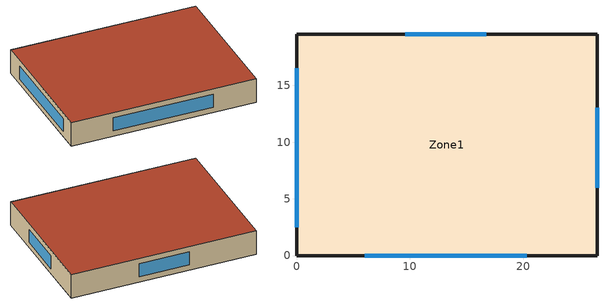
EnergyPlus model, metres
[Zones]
Zone1
 floor ground (GroundFloor): 0,0 0,19.5 26.5,19.5 26.5,0 z0
 wall outside (ExtWall): 0,0 26.5,0 26.5,19.5 0,19.5 0,0 z0:3.6
 window (WindowConstruction): 6,0 20.31,0 / 26.5,6 26.5,13.02 / 16.75,19.5 9.6,19.5 / 0,16.54 0,2.5 z0.8:2.8
 roof outside (RoofConstruction): 0,0 26.5,0 26.5,19.5 0,19.5 z3.6
[Building]
School: North Axis {deg}=0
[Material] Thermal Absorptance=0.9
Name | Roughness | Thickness {m} | Conductivity {W/m-K} | Density {kg/m3} | Specific Heat {J/kg-K} | Solar Absorptance | Visible Absorptance
Render | Rough | 0.02 | 0.72 | 1860 | 840 | 0.7 | 0.7
WallInsulation | MediumRough | 0.0379 | 0.04 | 30 | 1400 | 0.7 | 0.7
Gypsum12.7 | Smooth | 0.0127 | 0.16 | 784.9 | 830 | 0.5 | 0.5
MetalDeck | Smooth | 0.0015 | 45 | 7680 | 500 | 0.7 | 0.7
RoofInsulation | MediumRough | 0.229 | 0.04 | 30 | 1400 | 0.7 | 0.7
Concrete100 | MediumRough | 0.1 | 1.311 | 2240 | 836.8 | 0.7 | 0.7
Carpet12.7 | MediumRough | 0.0127 | 0.06 | 288 | 1380 | 0.7 | 0.7
[WindowMaterial:SimpleGlazingSystem]
Glazing: U-Factor {W/m2-K}=3.2; Solar Heat Gain Coefficient=0.34; Visible Transmittance=0.4
[Construction]
ExtWall: Render, WallInsulation, Gypsum12.7
RoofConstruction: MetalDeck, RoofInsulation
GroundFloor: Concrete100, Carpet12.7
WindowConstruction: Glazing
[Zone]
Zone1: Type=1; Multiplier=1
[People]
Occupants: Zone or ZoneList=Zone1; Number of People Schedule=OccSched; Number of People Calculation Method=People/Area; People per Zone Floor Area {person/m2}=0.142857; Fraction Radiant=0.3; Sensible Heat Fraction=autocalculate; Activity Level Schedule=ActivitySched
[Lights]
Lights1: Zone or ZoneList=Zone1; Schedule=LightSched; Design Level Calculation Method=Watts/Area; Watts per Zone Floor Area {W/m2}=10.7; Return Air Fraction=0; Fraction Radiant=0.7; Fraction Visible=0.2
[ElectricEquipment]
Equip1: Zone or ZoneList=Zone1; Schedule=EquipSched; Design Level Calculation Method=Watts/Area; Watts per Zone Floor Area {W/m2}=5.5; Fraction Latent=0; Fraction Radiant=0.5; Fraction Lost=0
[ZoneInfiltration:DesignFlowRate]
Infiltration1: Zone or ZoneList=Zone1; Schedule=AlwaysOn; Design Flow Rate Calculation Method=AirChanges/Hour; Air Changes per Hour {1/hr}=0.35; Constant Term Coefficient=1; Temperature Term Coefficient=0; Velocity Term Coefficient=0; Velocity Squared Term Coefficient=0
[HVACTemplate:Thermostat]
Thermostat1: Heating Setpoint Schedule=HeatingSetpointSched; Cooling Setpoint Schedule=CoolingSetpointSched
[HVACTemplate:Zone:IdealLoadsAirSystem]
Zone1: Template Thermostat=Thermostat1; System Availability Schedule=AlwaysOn
[Schedule:Compact]
OccSched: Through: 12/31, For: Weekdays, Until: 07:00, 0, Until: 16:00, 1, Until: 24:00, 0, For: AllOtherDays, Until: 24:00, 0
LightSched: Through: 12/31, For: Weekdays, Until: 07:00, 0.05, Until: 16:00, 0.85, Until: 24:00, 0.05, For: AllOtherDays, Until: 24:00, 0.05
EquipSched: Through: 12/31, For: Weekdays, Until: 07:00, 0.4, Until: 16:00, 0.95, Until: 24:00, 0.4, For: AllOtherDays, Until: 24:00, 0.4
HeatingSetpointSched: Through: 12/31, For: Weekdays, Until: 07:00, 14, Until: 16:00, 20, Until: 24:00, 14, For: AllOtherDays, Until: 24:00, 14
CoolingSetpointSched: Through: 12/31, For: Weekdays, Until: 07:00, 27.5, Until: 16:00, 25, Until: 24:00, 27.5, For: AllOtherDays, Until: 24:00, 27.5
[Schedule:Constant]
Name | Hourly Value
ActivitySched | 110
AlwaysOn | 1
